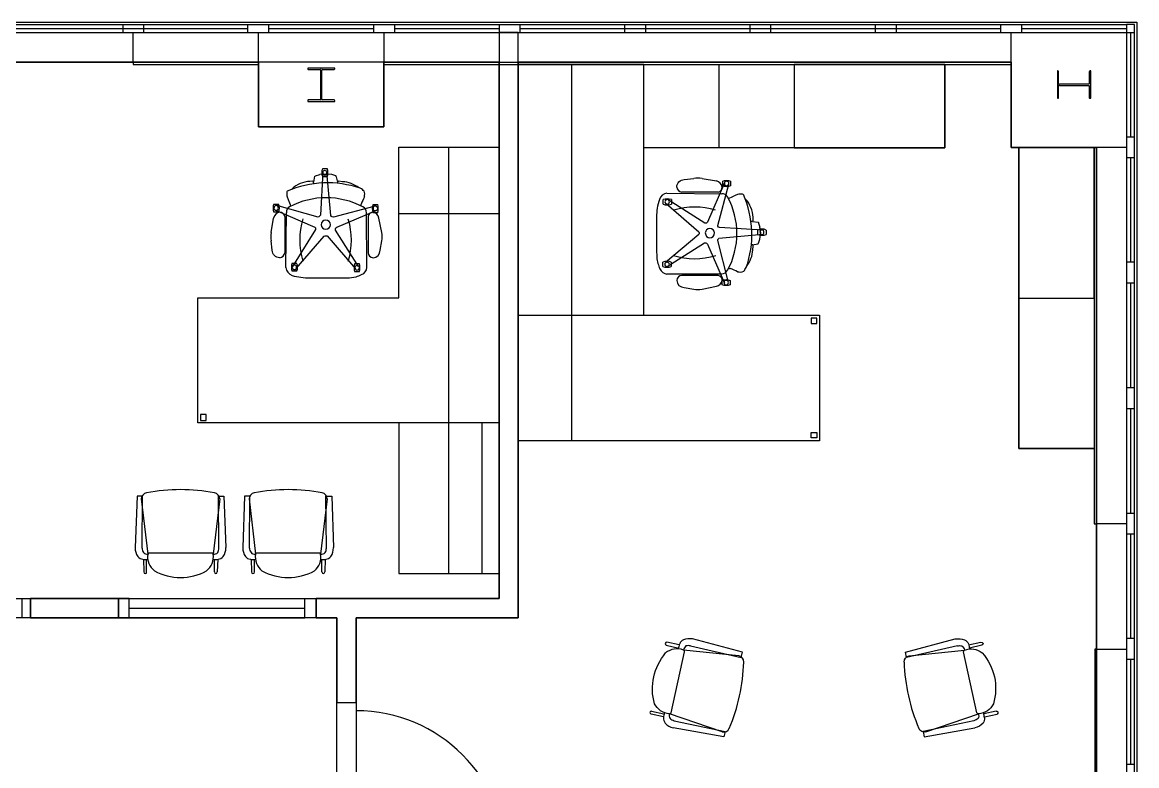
# Model space of a CAD drawing. Header units: inches. Extents: x 0 to 165, y 0 to 113.
# Drawn here: x 142.47 to 164.68, y 98.59 to 113.42 of the extents above; entities that cross this region are included whole.
import ezdxf

# ---------------------------------------------------------------- set-up
doc = ezdxf.new("R2010")
doc.units = ezdxf.units.IN
doc.header["$MEASUREMENT"] = 0
for name, color, linetype in [('COE', 2, 'Continuous'), ('ExtWalls', 7, 'Continuous'), ('Furnishings', 7, 'Continuous'), ('IntDoorsWindows', 4, 'Continuous'), ('IntWalls', 5, 'Continuous'), ('Structure', 1, 'Continuous')]:
    doc.layers.add(name, color=color, linetype=linetype)

msp = doc.modelspace()

# ---------------------------------------------------------------- linework, layer by layer
at = {"layer": 'COE'}
for points in [[(129.652, 112.618), (147.184, 112.618), (147.184, 111.333), (149.679, 111.333), (149.679, 112.618), (162.18, 112.618), (162.18, 110.921), (163.884, 110.921), (163.884, 98.42), (162.6, 98.42), (162.6, 95.917), (163.884, 95.917), (163.884, 73.419), (162.6, 73.419), (162.6, 70.916), (163.835, 70.916), (163.884, 48.418)], [(127.626, 82.955), (148.674, 82.955), (148.74, 82.955), (148.74, 101.541), (139.138, 101.541), (139.138, 98.379), (129.536, 98.379), (129.536, 96.518), (129.536, 96.419), (127.618, 96.419), (127.622, 82.959)]]:
    msp.add_lwpolyline(points, dxfattribs=at)
for points in [[(139.138, 112.156), (139.138, 101.928), (151.977, 101.928), (151.977, 112.618), (139.888, 112.618), (139.888, 112.156)], [(152.355, 112.618), (152.355, 101.541), (149.127, 101.541), (149.127, 96.304), (162.6, 96.304), (162.6, 98.42), (163.884, 98.42), (163.884, 100.916), (163.884, 100.916), (163.884, 103.419), (163.884, 103.419), (163.884, 110.921), (162.18, 110.921), (162.18, 112.618)]]:
    msp.add_lwpolyline(points, close=True, dxfattribs=at)
at = {"layer": 'ExtWalls'}
for points in [[(7.164, 113.416), (164.683, 113.416), (164.683, 5.909), (164.683, 8.412)], [(7.164, 113.416), (164.683, 113.416), (164.683, 5.909), (82.844, 5.909)], [(129.676, 113.375), (149.679, 113.375), (164.477, 113.375)], [(144.475, 113.375), (144.475, 113.21)], [(144.886, 113.375), (144.886, 113.21)], [(146.97, 113.21), (146.97, 113.375)], [(147.39, 113.21), (147.39, 113.375)], [(147.39, 113.293), (149.473, 113.293)], [(149.473, 113.375), (149.473, 113.21)], [(149.893, 113.375), (149.893, 113.21)], [(149.893, 113.293), (151.977, 113.293)], [(151.977, 113.375), (151.977, 113.21)], [(152.388, 113.375), (152.388, 113.21)], [(154.472, 113.375), (154.472, 113.21)], [(154.892, 113.375), (154.892, 113.21)], [(156.975, 113.375), (156.975, 113.21)], [(157.387, 113.375), (157.387, 113.21)], [(159.47, 113.375), (159.47, 113.21)], [(159.89, 113.375), (159.89, 113.21)], [(161.974, 113.21), (161.974, 113.375)], [(162.394, 113.21), (162.394, 113.375)], [(162.394, 113.293), (164.477, 113.293)], [(164.642, 10.907), (164.642, 70.916), (164.642, 95.917), (164.642, 113.375), (164.477, 113.375), (164.477, 113.21), (164.477, 95.917), (164.477, 70.916), (164.477, 10.907)], [(129.676, 113.21), (149.679, 113.21), (164.477, 113.21), (164.642, 113.21)], [(142.177, 113.21), (142.177, 112.618), (144.68, 112.618), (144.68, 113.21)], [(149.679, 113.21), (149.679, 111.333), (147.184, 111.333), (147.184, 113.21)], [(164.477, 110.921), (162.18, 110.921), (162.18, 113.21)], [(164.56, 113.21), (164.56, 111.127)], [(144.68, 112.618), (144.68, 112.576), (147.184, 112.576)], [(149.679, 112.576), (162.18, 112.576)], [(164.642, 111.127), (164.477, 111.127)], [(163.835, 110.921), (163.835, 103.419), (163.884, 103.419)], [(164.642, 110.715), (164.477, 110.715)], [(164.56, 110.715), (164.56, 108.632)], [(164.642, 108.632), (164.477, 108.632)], [(164.642, 108.212), (164.477, 108.212)], [(164.56, 108.212), (164.56, 106.128)], [(164.642, 106.128), (164.477, 106.128)], [(164.642, 105.708), (164.477, 105.708)], [(164.56, 105.708), (164.56, 103.625)], [(164.642, 103.625), (164.477, 103.625)], [(164.477, 103.419), (163.884, 103.419), (163.884, 100.916), (164.477, 100.916)], [(164.642, 103.213), (164.477, 103.213)], [(164.56, 103.213), (164.56, 101.13)], [(164.642, 101.13), (164.477, 101.13)], [(163.884, 100.916), (163.851, 100.916), (163.851, 98.42)], [(164.642, 100.71), (164.477, 100.71)], [(164.56, 100.71), (164.56, 98.626)], [(164.477, 98.626), (164.642, 98.626)]]:
    msp.add_lwpolyline(points, dxfattribs=at)
at = {"layer": 'ExtWalls', "ltscale": 0.167288}
msp.add_lwpolyline([(134.889, 113.293), (146.97, 113.293)], dxfattribs=at)
at = {"layer": 'ExtWalls', "ltscale": 0.167287}
msp.add_lwpolyline([(152.388, 113.293), (161.974, 113.293)], dxfattribs=at)
at = {"layer": 'Furnishings'}
for points in [[(154.859, 105.074), (152.355, 105.074), (152.355, 112.576), (152.355, 107.578), (154.859, 107.578), (154.859, 112.576), (152.355, 112.576)], [(153.426, 105.074), (153.426, 112.576)], [(156.358, 112.576), (156.358, 110.913)], [(150.972, 102.423), (150.972, 110.929)], [(162.336, 107.915), (162.336, 104.918), (163.835, 104.918), (162.336, 104.918), (162.336, 110.921), (163.835, 110.921), (163.835, 104.918)], [(148.46, 110.435), (148.419, 109.571), (148.403, 109.554), (148.386, 109.538), (148.37, 109.529), (147.546, 109.76)], [(148.518, 110.386), (148.403, 110.378)], [(148.46, 110.501), (148.551, 110.501)], [(148.724, 110.353), (148.641, 110.378), (148.518, 110.386)], [(149.481, 109.743), (148.674, 109.529), (148.65, 109.538), (148.633, 109.546), (148.625, 109.562), (148.543, 110.427)], [(148.287, 110.196), (148.279, 110.229)], [(148.287, 110.229), (148.304, 110.345), (148.312, 110.345), (148.32, 110.353), (148.403, 110.378)], [(148.551, 110.336), (148.46, 110.336)], [(148.732, 110.336), (148.757, 110.229), (148.757, 110.205)], [(156.465, 110.213), (156.127, 109.431), (156.111, 109.414), (156.094, 109.414), (156.078, 109.414), (155.345, 109.875)], [(156.02, 110.303), (156.308, 110.254)], [(157.231, 109.274), (156.366, 109.324), (156.349, 109.332), (156.333, 109.348), (156.333, 109.365), (156.555, 110.188)], [(155.32, 110.007), (156.415, 109.999)], [(156.341, 110.032), (155.616, 110.032)], [(147.489, 109.793), (147.579, 109.793)], [(149.465, 109.785), (149.556, 109.785)], [(155.246, 109.793), (155.246, 109.883)], [(155.304, 109.801), (155.954, 109.241), (155.962, 109.225), (155.962, 109.2), (155.954, 109.184), (155.295, 108.624)], [(155.411, 109.883), (155.411, 109.793)], [(147.431, 109.225), (147.48, 109.513)], [(147.579, 109.628), (147.489, 109.628)], [(147.521, 109.669), (148.304, 109.332), (148.32, 109.315), (148.32, 109.299), (148.32, 109.282), (147.859, 108.549)], [(147.703, 109.546), (147.703, 108.821)], [(147.727, 108.525), (147.736, 109.62)], [(149.177, 108.549), (148.716, 109.274), (148.716, 109.299), (148.724, 109.315), (148.74, 109.332), (149.523, 109.661)], [(149.341, 108.525), (149.333, 109.62)], [(149.366, 109.546), (149.366, 108.821)], [(149.556, 109.62), (149.465, 109.62)], [(149.638, 109.225), (149.58, 109.513)], [(156.992, 109.447), (157.033, 109.455)], [(157.025, 109.447), (157.14, 109.431), (157.148, 109.422), (157.148, 109.414), (157.173, 109.332)], [(157.132, 109.184), (157.132, 109.274)], [(157.189, 109.216), (157.173, 109.332)], [(157.296, 109.274), (157.296, 109.184)], [(147.933, 108.508), (148.493, 109.151), (148.51, 109.159), (148.534, 109.159), (148.551, 109.159), (149.111, 108.5)], [(149.605, 108.871), (149.638, 109.06)], [(156.539, 108.253), (156.333, 109.068), (156.333, 109.085), (156.349, 109.101), (156.358, 109.109), (157.231, 109.192)], [(157.148, 109.011), (157.173, 109.093), (157.189, 109.216)], [(155.345, 108.558), (156.069, 109.019), (156.094, 109.019), (156.111, 109.011), (156.127, 108.994), (156.465, 108.212)], [(157.033, 108.978), (157, 108.978)], [(157.025, 108.978), (157.132, 109.002)], [(147.851, 108.615), (147.941, 108.615)], [(149.103, 108.607), (149.185, 108.607)], [(155.122, 108.698), (155.139, 108.607)], [(155.238, 108.549), (155.238, 108.632)], [(155.402, 108.632), (155.402, 108.549)], [(147.941, 108.451), (147.851, 108.451)], [(149.185, 108.442), (149.103, 108.442)], [(155.32, 108.401), (156.415, 108.401)], [(149.037, 108.327), (149.127, 108.344)], [(156.341, 108.368), (155.616, 108.368)], [(155.666, 108.129), (155.855, 108.096)], [(156.02, 108.096), (156.308, 108.154)], [(149.976, 105.428), (149.976, 102.423), (151.977, 102.423), (151.977, 105.428)], [(144.862, 102.933), (144.87, 103.971), (144.763, 103.971), (144.722, 102.941)], [(146.393, 102.933), (146.385, 103.971), (146.492, 103.971), (146.533, 102.941)], [(147.003, 102.933), (147.011, 103.971), (146.904, 103.971), (146.871, 102.941)], [(148.534, 102.933), (148.526, 103.971), (148.641, 103.971), (148.674, 102.941)], [(146.41, 103.913), (146.278, 102.81)], [(146.994, 103.913), (147.118, 102.81)], [(148.551, 103.913), (148.419, 102.81)], [(146.253, 102.834), (145.002, 102.834)], [(148.394, 102.834), (147.151, 102.834)], [(144.886, 102.711), (144.895, 102.456)], [(144.952, 102.456), (144.952, 102.711)], [(146.303, 102.456), (146.303, 102.711)], [(146.369, 102.711), (146.36, 102.456)], [(147.036, 102.711), (147.044, 102.456)], [(147.102, 102.456), (147.102, 102.711)], [(148.444, 102.456), (148.444, 102.711)], [(148.51, 102.711), (148.501, 102.456)], [(155.567, 101.006), (155.32, 101.056)], [(155.789, 100.981), (156.802, 100.751), (156.827, 100.858), (155.831, 101.121)], [(161.109, 100.981), (160.096, 100.751), (160.072, 100.858), (161.068, 101.121)], [(161.332, 101.006), (161.579, 101.056)], [(155.304, 100.998), (155.559, 100.94)], [(155.402, 99.647), (155.674, 100.866)], [(156.753, 100.784), (155.649, 100.899)], [(161.496, 99.647), (161.233, 100.866)], [(161.595, 100.998), (161.348, 100.94)], [(155.254, 99.565), (155.007, 99.623)], [(155.015, 99.68), (155.262, 99.631)], [(160.483, 99.269), (161.529, 99.631)], [(161.883, 99.68), (161.636, 99.631)], [(161.653, 99.565), (161.9, 99.623)], [(155.468, 99.491), (156.481, 99.277), (156.456, 99.17), (155.444, 99.351)], [(161.439, 99.491), (160.426, 99.277), (160.45, 99.17), (161.455, 99.351)]]:
    msp.add_lwpolyline(points, dxfattribs=at)
for points in [[(154.859, 112.576), (160.862, 112.576), (160.862, 110.913), (154.859, 110.913)], [(160.862, 112.576), (157.856, 112.576), (157.856, 110.913), (160.862, 110.913)], [(149.976, 109.595), (149.976, 110.929), (151.977, 110.929), (151.977, 107.924), (151.977, 105.428), (145.973, 105.428), (145.973, 107.924), (149.976, 107.924), (149.976, 110.929), (151.977, 110.929), (151.977, 109.595)], [(163.835, 107.915), (163.835, 110.921), (162.336, 110.921), (162.336, 107.915)], [(152.355, 107.578), (158.359, 107.578), (158.359, 105.074), (152.355, 105.074)], [(158.309, 107.52), (158.194, 107.52), (158.194, 107.413), (158.309, 107.413)], [(146.023, 105.478), (146.138, 105.478), (146.138, 105.593), (146.023, 105.593)], [(151.639, 102.423), (151.639, 105.428), (149.976, 105.428), (149.976, 102.423)], [(158.309, 105.132), (158.194, 105.132), (158.194, 105.239), (158.309, 105.239)]]:
    msp.add_lwpolyline(points, close=True, dxfattribs=at)
for points in [[(148.254, 110.246, 0.150947), (147.884, 110.131), (147.843, 110.089)], [(149.185, 110.114, 0.149985), (148.856, 110.238), (148.781, 110.246)], [(155.518, 110.131, -0.4167), (155.666, 110.279), (155.855, 110.303)], [(157.041, 109.48, 0.150969), (156.926, 109.851), (156.885, 109.892)], [(148.518, 109.472, 0.409143), (148.427, 109.381, 0.409145), (148.518, 109.291)], [(156.267, 109.216, 0.409093), (156.176, 109.307, 0.409093), (156.086, 109.216)], [(147.604, 108.722, -0.416648), (147.456, 108.871), (147.431, 109.06)], [(156.909, 108.549, 0.15), (157.033, 108.879), (157.041, 108.953)], [(144.845, 103.913), (144.977, 102.81, 0.297425), (145.109, 102.48, 0.261905), (146.146, 102.48)], [(156.424, 99.269), (155.369, 99.631, -0.264424), (155.073, 99.829, -0.25), (155.295, 100.841)], [(160.146, 100.784), (161.249, 100.899, -0.280174), (161.603, 100.841, -0.261636), (161.826, 99.829)]]:
    msp.add_lwpolyline(points, format="xyb", dxfattribs=at)
for points in [[(156.588, 110.246), (156.588, 110.155, -0.236842), (156.432, 110.155), (156.432, 110.246, -0.236842)], [(156.58, 108.269), (156.58, 108.179, -0.157895), (156.424, 108.179), (156.424, 108.269, -0.236846)]]:
    msp.add_lwpolyline(points, format="xyb", close=True, dxfattribs=at)
for centre, radius, start, end in [((148.555, 108.191), 2.024, 71.1379, 113.3917), ((155.031, 109.181), 1.982, 340.6712, 23.8583), ((148.53, 108.369), 1.549, 61.9273, 118.0727), ((155.876, 108.3), 1.431, 73.1049, 106.8951), ((155.19, 109.204), 1.526, 331.471, 28.529), ((149.462, 109.076), 1.459, 163.2673, 196.7327), ((147.602, 109.072), 1.431, 343.1049, 16.8951), ((155.872, 110.161), 1.459, 253.2681, 286.7319), ((148.201, 109.587), 1.268, 253.953, 270.1596), ((145.627, 100.376), 3.722, 79.5481, 100.4519), ((147.773, 100.331), 3.767, 79.611, 100.389), ((144.927, 102.905), 0.201, 255.75, 284.25), ((146.327, 102.905), 0.201, 255.75, 284.25), ((147.069, 102.905), 0.201, 255.75, 284.25), ((148.473, 102.94), 0.235, 256.8361, 283.1639), ((147.773, 103.418), 1.074, 240.8676, 299.1324), ((-17039.784, 4402.084), 17725.11, 345.9564608, 345.9567901), ((152.987, 100.806), 3.868, 337.634, 357.8375), ((163.74, 100.79), 3.696, 182.012, 203.1952), ((-8436.638, -2051.056), 8863.165, 14.042716, 14.0433745)]:
    msp.add_arc(centre, radius, start, end, dxfattribs=at)
for points in [[(148.46, 110.501), (148.436, 110.452), (148.436, 110.386), (148.46, 110.336)], [(148.501, 110.46), (148.477, 110.46), (148.46, 110.443), (148.46, 110.419)], [(148.46, 110.419), (148.46, 110.394), (148.477, 110.369), (148.501, 110.369)], [(148.551, 110.419), (148.551, 110.443), (148.526, 110.46), (148.501, 110.46)], [(148.501, 110.369), (148.526, 110.369), (148.551, 110.394), (148.551, 110.419)], [(148.551, 110.336), (148.567, 110.386), (148.567, 110.452), (148.551, 110.501)], [(148.279, 110.229), (148.279, 110.246), (148.271, 110.246), (148.254, 110.246)], [(148.732, 110.336), (148.732, 110.345), (148.732, 110.353), (148.724, 110.353)], [(148.781, 110.246), (148.773, 110.246), (148.765, 110.246), (148.757, 110.229)], [(156.02, 110.303), (155.962, 110.312), (155.905, 110.312), (155.855, 110.303)], [(156.424, 110.131), (156.415, 110.196), (156.366, 110.238), (156.308, 110.254)], [(156.514, 110.246), (156.481, 110.246), (156.465, 110.229), (156.465, 110.205)], [(156.465, 110.205), (156.465, 110.18), (156.481, 110.155), (156.514, 110.155)], [(156.555, 110.205), (156.555, 110.229), (156.539, 110.246), (156.514, 110.246)], [(156.514, 110.155), (156.539, 110.155), (156.555, 110.18), (156.555, 110.205)], [(147.752, 110.048), (147.744, 110.032), (147.744, 110.007), (147.744, 109.982)], [(147.744, 109.982), (147.744, 109.966), (147.744, 109.949), (147.752, 109.933)], [(149.284, 110.048), (149.267, 110.073), (149.243, 110.089), (149.21, 110.106)], [(149.292, 109.933), (149.3, 109.974), (149.3, 110.015), (149.284, 110.048)], [(155.32, 110.007), (155.254, 109.999), (155.188, 109.949), (155.172, 109.883)], [(155.518, 110.131), (155.518, 110.081), (155.567, 110.032), (155.616, 110.032)], [(156.341, 110.032), (156.391, 110.04), (156.424, 110.081), (156.424, 110.131)], [(156.531, 109.933), (156.506, 109.974), (156.465, 109.999), (156.415, 109.999)], [(156.539, 109.908), (156.588, 109.916), (156.629, 109.933), (156.662, 109.958)], [(156.728, 109.982), (156.703, 109.974), (156.687, 109.966), (156.662, 109.958)], [(156.778, 109.991), (156.761, 109.991), (156.745, 109.991), (156.728, 109.982)], [(156.843, 109.982), (156.827, 109.991), (156.802, 109.991), (156.778, 109.991)], [(147.489, 109.793), (147.464, 109.743), (147.464, 109.686), (147.489, 109.628)], [(147.53, 109.76), (147.505, 109.76), (147.489, 109.735), (147.489, 109.711)], [(147.579, 109.711), (147.579, 109.735), (147.563, 109.76), (147.53, 109.76)], [(147.579, 109.628), (147.604, 109.686), (147.604, 109.743), (147.579, 109.793)], [(147.801, 109.735), (147.76, 109.711), (147.736, 109.669), (147.736, 109.62)], [(147.752, 109.933), (147.76, 109.908), (147.769, 109.892), (147.777, 109.867)], [(147.826, 109.743), (147.818, 109.785), (147.801, 109.834), (147.777, 109.867)], [(149.218, 109.752), (149.226, 109.768), (149.226, 109.776), (149.226, 109.793)], [(149.292, 109.933), (149.267, 109.883), (149.251, 109.842), (149.226, 109.793)], [(149.333, 109.62), (149.333, 109.669), (149.308, 109.711), (149.259, 109.735)], [(149.465, 109.785), (149.44, 109.735), (149.44, 109.678), (149.465, 109.62)], [(149.506, 109.752), (149.481, 109.752), (149.465, 109.727), (149.465, 109.702)], [(149.556, 109.702), (149.556, 109.727), (149.531, 109.752), (149.506, 109.752)], [(149.556, 109.62), (149.572, 109.678), (149.572, 109.735), (149.556, 109.785)], [(155.172, 109.883), (155.131, 109.768), (155.114, 109.653), (155.114, 109.529)], [(155.411, 109.883), (155.353, 109.9), (155.295, 109.9), (155.246, 109.883)], [(155.246, 109.793), (155.295, 109.768), (155.353, 109.768), (155.411, 109.793)], [(155.328, 109.883), (155.304, 109.883), (155.279, 109.859), (155.279, 109.834)], [(155.279, 109.834), (155.279, 109.809), (155.304, 109.793), (155.328, 109.793)], [(155.369, 109.834), (155.369, 109.859), (155.353, 109.883), (155.328, 109.883)], [(155.328, 109.793), (155.353, 109.793), (155.369, 109.809), (155.369, 109.834)], [(147.604, 109.628), (147.538, 109.62), (147.497, 109.571), (147.48, 109.513)], [(147.489, 109.711), (147.489, 109.686), (147.505, 109.669), (147.53, 109.669)], [(147.53, 109.669), (147.563, 109.669), (147.579, 109.686), (147.579, 109.711)], [(147.703, 109.546), (147.694, 109.595), (147.653, 109.628), (147.604, 109.628)], [(149.465, 109.628), (149.416, 109.636), (149.374, 109.595), (149.366, 109.546)], [(149.465, 109.702), (149.465, 109.678), (149.481, 109.661), (149.506, 109.661)], [(149.58, 109.513), (149.572, 109.571), (149.523, 109.62), (149.465, 109.628)], [(149.506, 109.661), (149.531, 109.661), (149.556, 109.678), (149.556, 109.702)], [(155.114, 109.529), (155.114, 109.307), (155.114, 109.085), (155.114, 108.871)], [(148.617, 109.381), (148.617, 109.431), (148.576, 109.472), (148.518, 109.472)], [(148.518, 109.291), (148.576, 109.291), (148.617, 109.332), (148.617, 109.381)], [(157.033, 109.455), (157.041, 109.455), (157.041, 109.464), (157.041, 109.48)], [(157.296, 109.274), (157.247, 109.299), (157.181, 109.299), (157.132, 109.274)], [(157.214, 109.274), (157.189, 109.274), (157.173, 109.258), (157.173, 109.233)], [(157.255, 109.233), (157.255, 109.258), (157.239, 109.274), (157.214, 109.274)], [(147.431, 109.225), (147.423, 109.167), (147.423, 109.109), (147.431, 109.06)], [(149.638, 109.06), (149.646, 109.109), (149.646, 109.167), (149.638, 109.225)], [(156.086, 109.216), (156.086, 109.159), (156.127, 109.118), (156.176, 109.118)], [(156.176, 109.118), (156.226, 109.118), (156.267, 109.159), (156.267, 109.216)], [(157.132, 109.184), (157.181, 109.167), (157.247, 109.167), (157.296, 109.184)], [(157.173, 109.233), (157.173, 109.208), (157.189, 109.184), (157.214, 109.184)], [(157.214, 109.184), (157.239, 109.184), (157.255, 109.208), (157.255, 109.233)], [(149.465, 108.722), (149.547, 108.722), (149.605, 108.788), (149.605, 108.871)], [(155.114, 108.871), (155.114, 108.813), (155.122, 108.755), (155.122, 108.698)], [(157.041, 108.953), (157.041, 108.961), (157.041, 108.969), (157.033, 108.978)], [(157.132, 109.002), (157.14, 109.002), (157.148, 109.002), (157.148, 109.011)], [(147.604, 108.722), (147.653, 108.722), (147.703, 108.772), (147.703, 108.821)], [(147.851, 108.615), (147.834, 108.558), (147.834, 108.5), (147.851, 108.451)], [(147.941, 108.451), (147.966, 108.5), (147.966, 108.558), (147.941, 108.615)], [(149.103, 108.607), (149.078, 108.558), (149.078, 108.492), (149.103, 108.442)], [(149.185, 108.442), (149.21, 108.492), (149.21, 108.558), (149.185, 108.607)], [(149.366, 108.821), (149.366, 108.772), (149.407, 108.722), (149.465, 108.722)], [(155.139, 108.607), (155.155, 108.574), (155.164, 108.533), (155.18, 108.5)], [(155.402, 108.632), (155.353, 108.656), (155.287, 108.656), (155.238, 108.632)], [(155.32, 108.632), (155.295, 108.632), (155.279, 108.615), (155.279, 108.591)], [(155.369, 108.591), (155.369, 108.615), (155.345, 108.632), (155.32, 108.632)], [(147.727, 108.525), (147.736, 108.459), (147.785, 108.393), (147.851, 108.368)], [(147.9, 108.574), (147.876, 108.574), (147.851, 108.558), (147.851, 108.533)], [(147.851, 108.533), (147.851, 108.508), (147.876, 108.484), (147.9, 108.484)], [(147.941, 108.533), (147.941, 108.558), (147.925, 108.574), (147.9, 108.574)], [(147.9, 108.484), (147.925, 108.484), (147.941, 108.508), (147.941, 108.533)], [(149.144, 108.566), (149.119, 108.566), (149.103, 108.549), (149.103, 108.525)], [(149.103, 108.525), (149.103, 108.5), (149.119, 108.475), (149.144, 108.475)], [(149.127, 108.344), (149.16, 108.352), (149.201, 108.368), (149.234, 108.385)], [(149.193, 108.525), (149.193, 108.549), (149.168, 108.566), (149.144, 108.566)], [(149.144, 108.475), (149.168, 108.475), (149.193, 108.5), (149.193, 108.525)], [(149.234, 108.385), (149.3, 108.409), (149.333, 108.459), (149.341, 108.525)], [(155.18, 108.5), (155.205, 108.442), (155.262, 108.401), (155.32, 108.393)], [(155.238, 108.549), (155.287, 108.525), (155.353, 108.525), (155.402, 108.549)], [(155.279, 108.591), (155.279, 108.566), (155.295, 108.549), (155.32, 108.549)], [(155.32, 108.549), (155.345, 108.549), (155.369, 108.566), (155.369, 108.591)], [(156.415, 108.401), (156.465, 108.401), (156.506, 108.434), (156.531, 108.475)], [(156.555, 108.516), (156.563, 108.508), (156.572, 108.508), (156.588, 108.508)], [(156.728, 108.442), (156.679, 108.467), (156.638, 108.484), (156.588, 108.508)], [(156.728, 108.442), (156.769, 108.434), (156.811, 108.434), (156.852, 108.451)], [(156.852, 108.451), (156.868, 108.467), (156.885, 108.5), (156.901, 108.525)], [(148.205, 108.319), (148.427, 108.319), (148.65, 108.319), (148.864, 108.319)], [(148.864, 108.319), (148.921, 108.319), (148.979, 108.319), (149.037, 108.327)], [(155.616, 108.368), (155.567, 108.368), (155.518, 108.327), (155.518, 108.269)], [(155.518, 108.269), (155.518, 108.187), (155.584, 108.129), (155.666, 108.129)], [(156.308, 108.154), (156.366, 108.162), (156.415, 108.212), (156.424, 108.269)], [(156.424, 108.269), (156.432, 108.319), (156.391, 108.36), (156.341, 108.368)], [(156.498, 108.269), (156.481, 108.269), (156.456, 108.253), (156.456, 108.228)], [(156.456, 108.228), (156.456, 108.204), (156.481, 108.179), (156.498, 108.179)], [(156.547, 108.228), (156.547, 108.253), (156.522, 108.269), (156.498, 108.269)], [(156.498, 108.179), (156.522, 108.179), (156.547, 108.204), (156.547, 108.228)], [(155.855, 108.096), (155.905, 108.088), (155.962, 108.088), (156.02, 108.096)], [(144.952, 104.037), (144.886, 104.02), (144.845, 103.971), (144.845, 103.913)], [(146.41, 103.913), (146.41, 103.971), (146.36, 104.02), (146.303, 104.037)], [(147.093, 104.037), (147.036, 104.02), (146.994, 103.971), (146.994, 103.913)], [(148.551, 103.913), (148.551, 103.971), (148.51, 104.02), (148.452, 104.037)], [(144.722, 102.941), (144.722, 102.876), (144.738, 102.818), (144.779, 102.768)], [(144.862, 102.933), (144.862, 102.9), (144.87, 102.867), (144.886, 102.843)], [(144.886, 102.843), (144.911, 102.818), (144.944, 102.81), (144.977, 102.81)], [(145.002, 102.834), (144.993, 102.834), (144.977, 102.826), (144.977, 102.81)], [(146.278, 102.81), (146.278, 102.826), (146.262, 102.834), (146.253, 102.834)], [(146.278, 102.81), (146.311, 102.81), (146.344, 102.818), (146.369, 102.843)], [(146.369, 102.843), (146.385, 102.867), (146.393, 102.9), (146.393, 102.933)], [(146.476, 102.768), (146.517, 102.818), (146.533, 102.876), (146.533, 102.941)], [(146.871, 102.941), (146.863, 102.876), (146.887, 102.818), (146.92, 102.768)], [(147.003, 102.933), (147.003, 102.9), (147.011, 102.867), (147.036, 102.843)], [(147.036, 102.843), (147.052, 102.818), (147.085, 102.81), (147.118, 102.81)], [(147.151, 102.834), (147.134, 102.834), (147.126, 102.826), (147.118, 102.81)], [(148.419, 102.81), (148.419, 102.826), (148.411, 102.834), (148.394, 102.834)], [(148.419, 102.81), (148.452, 102.81), (148.485, 102.818), (148.51, 102.843)], [(148.51, 102.843), (148.526, 102.867), (148.534, 102.9), (148.534, 102.933)], [(148.625, 102.768), (148.658, 102.818), (148.674, 102.876), (148.674, 102.941)], [(144.779, 102.768), (144.796, 102.736), (144.837, 102.711), (144.878, 102.711)], [(146.146, 102.48), (146.245, 102.554), (146.294, 102.686), (146.278, 102.81)], [(146.377, 102.711), (146.418, 102.711), (146.451, 102.736), (146.476, 102.768)], [(146.92, 102.768), (146.945, 102.736), (146.978, 102.711), (147.019, 102.711)], [(147.118, 102.81), (147.102, 102.686), (147.151, 102.554), (147.25, 102.48)], [(148.296, 102.48), (148.394, 102.554), (148.444, 102.686), (148.419, 102.81)], [(148.526, 102.711), (148.559, 102.711), (148.6, 102.736), (148.625, 102.768)], [(144.895, 102.456), (144.895, 102.439), (144.911, 102.423), (144.927, 102.423)], [(144.927, 102.423), (144.944, 102.423), (144.952, 102.439), (144.952, 102.456)], [(146.303, 102.456), (146.303, 102.439), (146.311, 102.423), (146.327, 102.423)], [(146.327, 102.423), (146.344, 102.423), (146.36, 102.439), (146.36, 102.456)], [(147.044, 102.456), (147.044, 102.439), (147.052, 102.423), (147.069, 102.423)], [(147.069, 102.423), (147.085, 102.423), (147.102, 102.439), (147.102, 102.456)], [(148.444, 102.456), (148.444, 102.439), (148.46, 102.423), (148.477, 102.423)], [(148.477, 102.423), (148.485, 102.423), (148.501, 102.439), (148.501, 102.456)], [(155.32, 101.056), (155.304, 101.056), (155.287, 101.047), (155.287, 101.031)], [(155.649, 101.105), (155.616, 101.089), (155.584, 101.056), (155.575, 101.023)], [(155.831, 101.121), (155.773, 101.13), (155.707, 101.13), (155.649, 101.105)], [(161.068, 101.121), (161.134, 101.13), (161.192, 101.13), (161.249, 101.105)], [(161.249, 101.105), (161.29, 101.089), (161.315, 101.056), (161.332, 101.023)], [(161.579, 101.056), (161.595, 101.056), (161.612, 101.047), (161.62, 101.031)], [(155.287, 101.031), (155.279, 101.014), (155.295, 100.998), (155.304, 100.998)], [(155.649, 100.899), (155.534, 100.949), (155.394, 100.924), (155.295, 100.841)], [(155.699, 100.981), (155.674, 100.957), (155.658, 100.932), (155.649, 100.899)], [(155.674, 100.866), (155.674, 100.883), (155.666, 100.891), (155.649, 100.899)], [(155.789, 100.981), (155.765, 100.99), (155.732, 100.99), (155.699, 100.981)], [(161.109, 100.981), (161.142, 100.99), (161.167, 100.99), (161.2, 100.981)], [(161.2, 100.981), (161.224, 100.957), (161.249, 100.932), (161.249, 100.899)], [(161.233, 100.866), (161.233, 100.883), (161.241, 100.891), (161.249, 100.899)], [(161.332, 101.023), (161.34, 100.99), (161.348, 100.957), (161.348, 100.924)], [(161.62, 101.031), (161.62, 101.014), (161.612, 100.998), (161.595, 100.998)], [(156.852, 100.66), (156.852, 100.718), (156.811, 100.776), (156.753, 100.784)], [(160.047, 100.66), (160.047, 100.718), (160.088, 100.776), (160.146, 100.784)], [(161.826, 99.829), (161.776, 99.713), (161.661, 99.639), (161.529, 99.631)], [(155.015, 99.68), (154.999, 99.689), (154.991, 99.672), (154.982, 99.656)], [(154.982, 99.656), (154.982, 99.647), (154.991, 99.631), (155.007, 99.623)], [(155.254, 99.549), (155.246, 99.507), (155.262, 99.474), (155.287, 99.442)], [(155.271, 99.647), (155.262, 99.614), (155.254, 99.582), (155.254, 99.549)], [(155.369, 99.631), (155.361, 99.598), (155.369, 99.565), (155.386, 99.532)], [(155.369, 99.631), (155.386, 99.631), (155.394, 99.639), (155.402, 99.647)], [(155.386, 99.532), (155.402, 99.516), (155.435, 99.499), (155.468, 99.491)], [(161.521, 99.532), (161.496, 99.516), (161.472, 99.499), (161.439, 99.491)], [(161.529, 99.631), (161.521, 99.631), (161.504, 99.639), (161.496, 99.647)], [(161.529, 99.631), (161.537, 99.598), (161.537, 99.565), (161.521, 99.532)], [(161.653, 99.549), (161.653, 99.507), (161.644, 99.474), (161.62, 99.442)], [(161.883, 99.68), (161.9, 99.689), (161.916, 99.672), (161.916, 99.656)], [(161.916, 99.656), (161.924, 99.647), (161.908, 99.631), (161.9, 99.623)], [(155.287, 99.442), (155.328, 99.392), (155.386, 99.367), (155.444, 99.351)], [(156.424, 99.269), (156.481, 99.252), (156.539, 99.285), (156.563, 99.343)], [(160.483, 99.269), (160.426, 99.252), (160.36, 99.285), (160.343, 99.343)], [(161.62, 99.442), (161.579, 99.392), (161.521, 99.367), (161.455, 99.351)]]:
    msp.add_open_spline(points, degree=3, dxfattribs=at)
at = {"layer": 'IntDoorsWindows'}
msp.add_lwpolyline([(142.638, 101.928), (142.638, 101.541), (142.473, 101.541), (142.473, 101.928)], close=True, dxfattribs=at)
for points in [[(144.392, 101.541), (144.606, 101.541), (144.606, 101.928), (144.392, 101.928)], [(144.606, 101.928), (148.106, 101.928)], [(148.106, 101.731), (144.606, 101.731)], [(148.329, 101.541), (148.106, 101.541), (148.106, 101.928), (148.329, 101.928)], [(144.606, 101.541), (148.106, 101.541)]]:
    msp.add_lwpolyline(points, dxfattribs=at)
msp.add_arc((149.127, 96.691), 2.998, 0.0064, 89.9936, dxfattribs=at)
at = {"layer": 'IntWalls'}
for points in [[(148.329, 101.541), (148.74, 101.541), (148.74, 99.853), (149.127, 99.853), (149.127, 101.541), (152.355, 101.541), (152.355, 113.21), (151.977, 113.21), (151.977, 101.928), (148.329, 101.928)], [(144.392, 101.928), (144.392, 101.541), (144.392, 101.928), (142.638, 101.928), (142.638, 101.541), (144.392, 101.541)], [(142.638, 101.541), (142.638, 101.928)]]:
    msp.add_lwpolyline(points, dxfattribs=at)
msp.add_lwpolyline([(148.329, 101.541), (148.329, 101.928)], close=True, dxfattribs=at)
at = {"layer": 'Structure'}
for points in [[(148.699, 112.486), (148.699, 112.502), (148.164, 112.502), (148.164, 112.486)], [(148.172, 112.478), (148.411, 112.478)], [(148.419, 112.461), (148.419, 111.876)], [(148.444, 111.876), (148.444, 112.461)], [(148.452, 112.478), (148.691, 112.478)], [(163.11, 112.445), (163.102, 112.445), (163.102, 111.901), (163.11, 111.901)], [(163.127, 112.189), (163.127, 112.428)], [(163.736, 112.428), (163.736, 112.189)], [(163.753, 111.901), (163.769, 111.901), (163.769, 112.445), (163.753, 112.445)], [(163.728, 112.181), (163.143, 112.181)], [(163.127, 111.909), (163.127, 112.148)], [(163.143, 112.156), (163.728, 112.156)], [(163.736, 112.148), (163.736, 111.909)], [(148.164, 111.852), (148.164, 111.835), (148.699, 111.835), (148.699, 111.852)], [(148.411, 111.868), (148.172, 111.868)], [(148.691, 111.868), (148.452, 111.868)]]:
    msp.add_lwpolyline(points, dxfattribs=at)
for points in [[(148.164, 112.486), (148.164, 112.478), (148.164, 112.478), (148.172, 112.478)], [(148.419, 112.461), (148.419, 112.469), (148.411, 112.478), (148.411, 112.478)], [(148.452, 112.478), (148.444, 112.478), (148.444, 112.469), (148.444, 112.461)], [(148.691, 112.478), (148.699, 112.478), (148.699, 112.478), (148.699, 112.486)], [(163.127, 112.428), (163.127, 112.436), (163.119, 112.445), (163.11, 112.445)], [(163.753, 112.445), (163.744, 112.445), (163.736, 112.436), (163.736, 112.428)], [(163.127, 112.189), (163.127, 112.189), (163.135, 112.181), (163.143, 112.181)], [(163.728, 112.181), (163.728, 112.181), (163.736, 112.189), (163.736, 112.189)], [(163.143, 112.156), (163.135, 112.156), (163.127, 112.156), (163.127, 112.148)], [(163.736, 112.148), (163.736, 112.156), (163.728, 112.156), (163.728, 112.156)], [(148.172, 111.868), (148.164, 111.868), (148.164, 111.86), (148.164, 111.852)], [(148.411, 111.868), (148.411, 111.868), (148.419, 111.868), (148.419, 111.876)], [(148.444, 111.876), (148.444, 111.868), (148.444, 111.868), (148.452, 111.868)], [(148.699, 111.852), (148.699, 111.86), (148.699, 111.868), (148.691, 111.868)], [(163.11, 111.901), (163.119, 111.901), (163.127, 111.901), (163.127, 111.909)], [(163.736, 111.909), (163.736, 111.901), (163.744, 111.901), (163.753, 111.901)]]:
    msp.add_open_spline(points, degree=3, dxfattribs=at)

doc.saveas('drawing.dxf')
